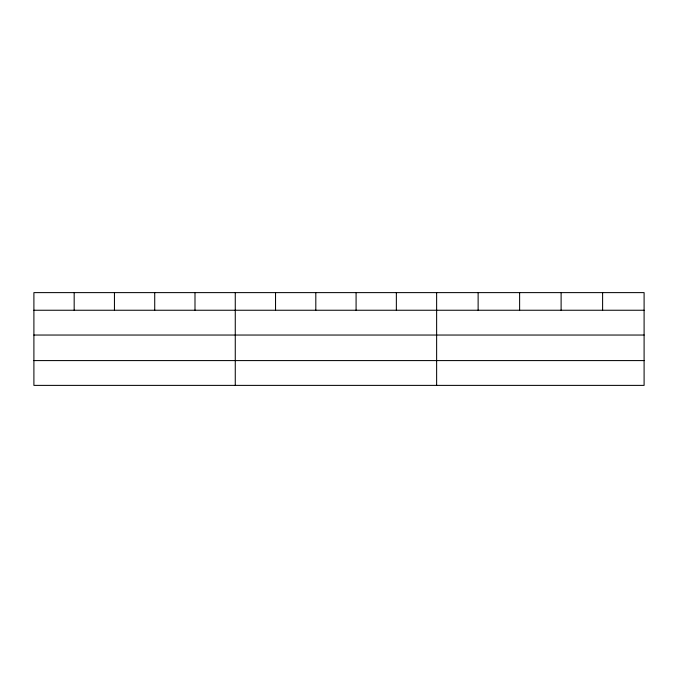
<?xml version="1.0" encoding="UTF-8"?>
<svg xmlns="http://www.w3.org/2000/svg" width="678" height="678" viewBox="0 0 678 678"><rect width="100%" height="100%" fill="white"/><g stroke="black" fill="none" stroke-linecap="round" stroke-linejoin="round"><path stroke-width="1.02" d="M644.1 335.042L644.1 292.616L33.9 292.616L33.9 385.384L644.1 385.384L644.1 335.042L33.9 335.042M33.9 310.244L644.1 310.244M33.9 360.586L644.1 360.586M602.606 292.616L602.606 310.244M561.113 292.616L561.113 310.244M519.619 292.616L519.619 310.244M478.126 292.616L478.126 310.244M436.632 292.616L436.632 385.384M396.359 292.616L396.359 310.244M356.086 292.616L356.086 310.244M315.812 292.616L315.812 310.244M275.539 292.616L275.539 310.244M235.266 292.616L235.266 385.384M194.993 292.616L194.993 310.244M154.72 292.616L154.72 310.244M114.446 292.616L114.446 310.244M74.173 292.616L74.173 310.244"/></g></svg>
